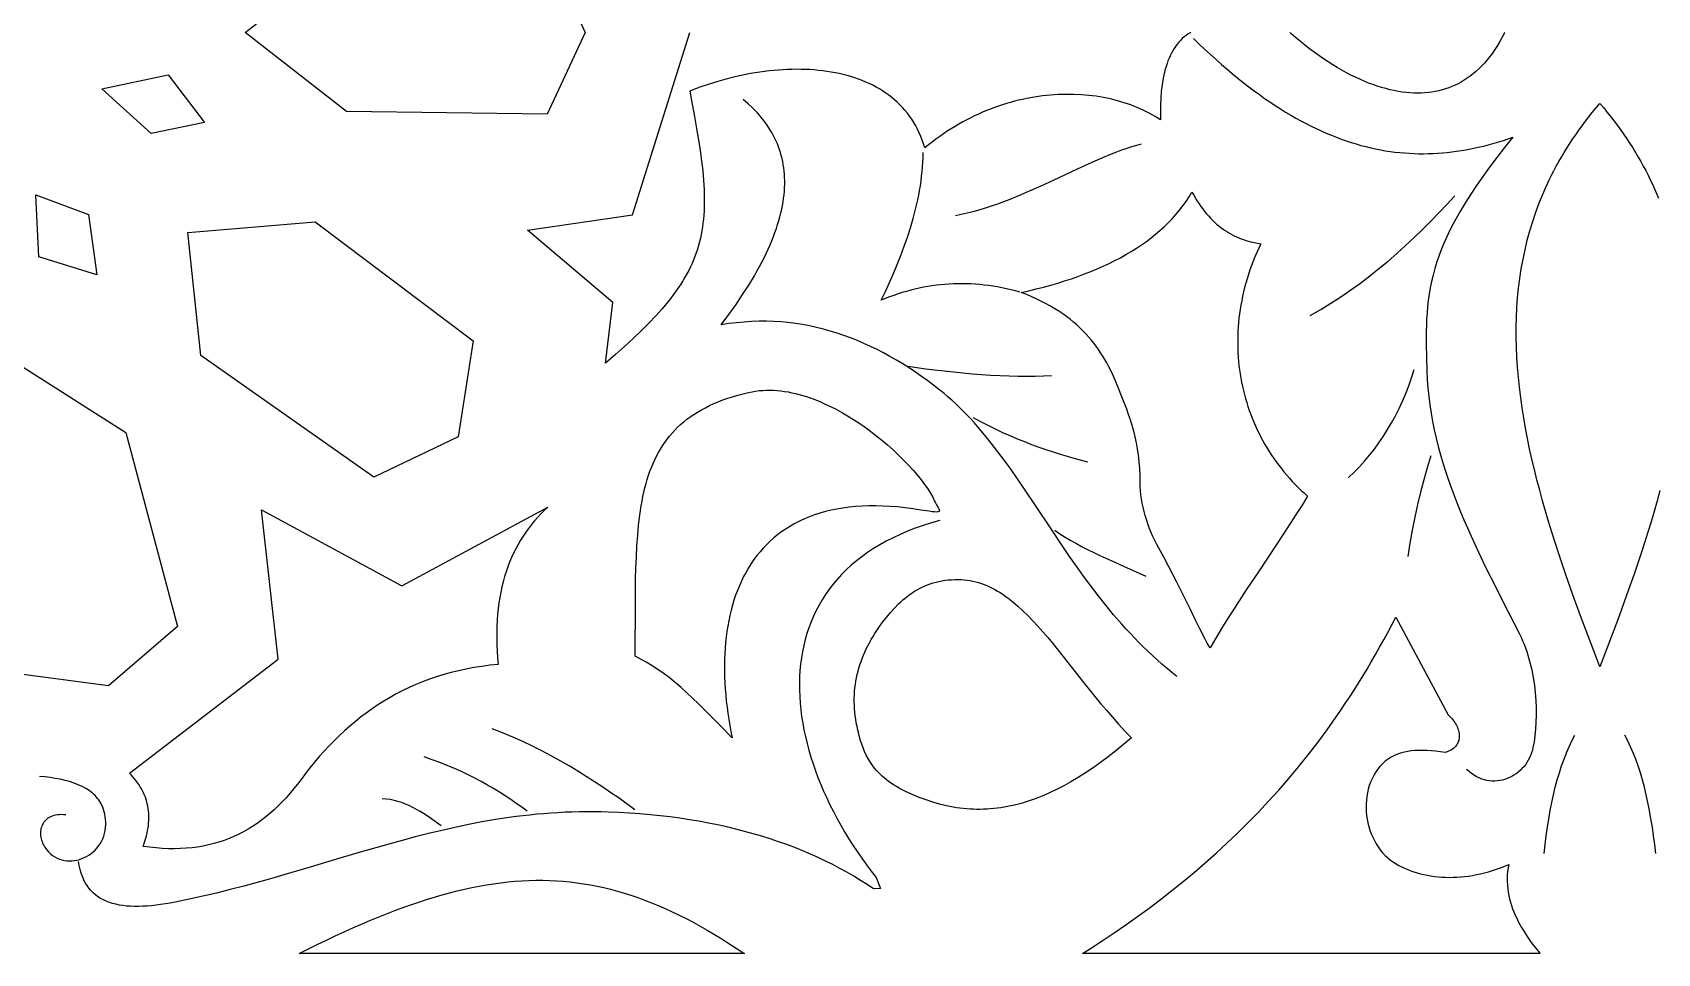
# Model space of a CAD drawing. Extents: x -332 to 348, y -263 to 352.
# Drawn here: x 164.42 to 213.25, y -203 to -175.33 of the extents above; entities that cross this region are included whole.
import ezdxf

# ---------------------------------------------------------------- set-up
doc = ezdxf.new("R2010")
doc.units = 0
doc.layers.add('LAYER_1', color=18, linetype='CONTINUOUS')
doc.layers.add('LAYER_2', color=174, linetype='CONTINUOUS')

msp = doc.modelspace()

# ---------------------------------------------------------------- linework, layer by layer
at = {"layer": 'LAYER_1'}
for points in [[(181.027, -175.334), (179.879, -177.785), (173.855, -177.711), (170.809, -175.334), (173.855, -172.957), (179.879, -172.884)], [(169.588, -178.033), (167.978, -178.363), (166.5, -177.029), (168.496, -176.607)], [(199.313, -180.221), (199.365, -180.31), (199.418, -180.396), (199.473, -180.479), (199.528, -180.559), (199.584, -180.635), (199.641, -180.709), (199.699, -180.779), (199.758, -180.846), (199.817, -180.911), (199.878, -180.972), (199.939, -181.031), (200.002, -181.087), (200.065, -181.14), (200.129, -181.191), (200.194, -181.238), (200.26, -181.284), (200.326, -181.326), (200.393, -181.366), (200.461, -181.404), (200.53, -181.439), (200.599, -181.472), (200.669, -181.502), (200.74, -181.53), (200.812, -181.556), (200.884, -181.58), (201.03, -181.62), (201.179, -181.653), (201.33, -181.678), (201.269, -181.809), (201.21, -181.94), (201.154, -182.071), (201.101, -182.203), (201.051, -182.335), (201.004, -182.467), (200.96, -182.599), (200.919, -182.731), (200.881, -182.863), (200.845, -182.995), (200.812, -183.127), (200.782, -183.259), (200.755, -183.391), (200.731, -183.523), (200.709, -183.655), (200.691, -183.786), (200.674, -183.918), (200.661, -184.049), (200.65, -184.179), (200.643, -184.31), (200.637, -184.44), (200.635, -184.57), (200.635, -184.699), (200.637, -184.828), (200.643, -184.956), (200.651, -185.084), (200.661, -185.212), (200.674, -185.338), (200.69, -185.465), (200.708, -185.59), (200.729, -185.715), (200.752, -185.839), (200.778, -185.963), (200.806, -186.086), (200.837, -186.208), (200.87, -186.329), (200.906, -186.449), (200.944, -186.569), (200.984, -186.687), (201.027, -186.805), (201.072, -186.921), (201.12, -187.037), (201.17, -187.152), (201.222, -187.265), (201.277, -187.378), (201.334, -187.489), (201.393, -187.599), (201.454, -187.708), (201.518, -187.816), (201.584, -187.922), (201.652, -188.027), (201.723, -188.131), (201.796, -188.234), (201.871, -188.335), (201.948, -188.434), (202.027, -188.533), (202.108, -188.629), (202.192, -188.725), (202.277, -188.818), (202.365, -188.91), (202.455, -189.001), (202.547, -189.09), (202.641, -189.177), (202.737, -189.263), (202.569, -189.533), (202.396, -189.806), (202.035, -190.362), (201.278, -191.501), (200.895, -192.079), (200.517, -192.66), (200.333, -192.95), (200.152, -193.239), (199.976, -193.528), (199.806, -193.816), (199.723, -193.674), (199.645, -193.533), (199.496, -193.249), (199.35, -192.952), (199.194, -192.628), (199.018, -192.265), (198.81, -191.849), (198.559, -191.367), (198.414, -191.098), (198.255, -190.806), (198.194, -190.692), (198.135, -190.575), (198.08, -190.456), (198.027, -190.336), (197.978, -190.214), (197.933, -190.092), (197.891, -189.968), (197.854, -189.844), (197.82, -189.72), (197.79, -189.595), (197.764, -189.47), (197.743, -189.346), (197.727, -189.222), (197.715, -189.099), (197.708, -188.977), (197.706, -188.856), (197.704, -188.637), (197.695, -188.427), (197.678, -188.225), (197.656, -188.03), (197.628, -187.841), (197.594, -187.659), (197.555, -187.482), (197.511, -187.309), (197.464, -187.14), (197.412, -186.973), (197.358, -186.81), (197.3, -186.647), (197.177, -186.324), (197.048, -185.999), (196.958, -185.782), (196.86, -185.568), (196.756, -185.359), (196.7, -185.256), (196.642, -185.154), (196.581, -185.053), (196.517, -184.953), (196.451, -184.855), (196.382, -184.758), (196.309, -184.663), (196.234, -184.568), (196.154, -184.475), (196.072, -184.384), (195.985, -184.294), (195.895, -184.206), (195.8, -184.119), (195.701, -184.033), (195.598, -183.95), (195.491, -183.868), (195.378, -183.787), (195.261, -183.709), (195.139, -183.632), (195.012, -183.557), (194.879, -183.483), (194.741, -183.412), (194.598, -183.342), (194.449, -183.275), (194.294, -183.209), (194.133, -183.146), (194.359, -183.094), (194.581, -183.039), (194.8, -182.982), (195.015, -182.922), (195.226, -182.861), (195.433, -182.796), (195.636, -182.729), (195.835, -182.66), (196.03, -182.587), (196.221, -182.513), (196.408, -182.435), (196.59, -182.355), (196.768, -182.272), (196.942, -182.186), (197.111, -182.098), (197.276, -182.006), (197.436, -181.912), (197.592, -181.815), (197.743, -181.714), (197.89, -181.611), (198.031, -181.505), (198.168, -181.396), (198.3, -181.283), (198.427, -181.168), (198.549, -181.049), (198.667, -180.928), (198.779, -180.803), (198.886, -180.674), (198.988, -180.543), (199.084, -180.408), (199.176, -180.27), (199.262, -180.128)], [(166.1, -180.805), (166.351, -182.614), (164.604, -182.076), (164.514, -180.21)], [(177.66, -184.599), (177.206, -187.478), (174.674, -188.694), (169.474, -185.033), (169.087, -181.343), (172.915, -181.017)], [(167.223, -187.349), (168.774, -193.174), (166.699, -194.964), (163.825, -194.578), (162.292, -188.762), (164.11, -185.367)], [(186.686, -186.083), (186.795, -186.09), (186.905, -186.101), (187.015, -186.115), (187.124, -186.133), (187.235, -186.155), (187.345, -186.18), (187.455, -186.208), (187.565, -186.239), (187.675, -186.273), (187.785, -186.31), (187.895, -186.35), (188.004, -186.393), (188.113, -186.438), (188.222, -186.485), (188.33, -186.535), (188.544, -186.642), (188.755, -186.757), (188.963, -186.879), (189.168, -187.008), (189.367, -187.143), (189.562, -187.283), (189.751, -187.427), (189.935, -187.574), (190.111, -187.724), (190.281, -187.875), (190.443, -188.027), (190.597, -188.179), (190.742, -188.33), (190.878, -188.479), (191.004, -188.626), (191.12, -188.77), (191.226, -188.909), (191.319, -189.044), (191.401, -189.172), (191.471, -189.294), (191.528, -189.408), (191.556, -189.467), (191.584, -189.519), (191.634, -189.607), (191.653, -189.642), (191.666, -189.672), (191.671, -189.696), (191.67, -189.705), (191.667, -189.714), (191.66, -189.721), (191.652, -189.727), (191.624, -189.735), (191.583, -189.738), (191.527, -189.736), (191.454, -189.728), (191.362, -189.716), (191.118, -189.678), (190.877, -189.641), (190.642, -189.61), (190.412, -189.586), (190.188, -189.569), (189.97, -189.558), (189.756, -189.553), (189.549, -189.554), (189.346, -189.561), (189.15, -189.575), (188.958, -189.594), (188.772, -189.619), (188.591, -189.649), (188.415, -189.685), (188.244, -189.727), (188.079, -189.773), (187.919, -189.825), (187.763, -189.883), (187.613, -189.945), (187.468, -190.012), (187.327, -190.084), (187.192, -190.161), (187.061, -190.242), (186.935, -190.328), (186.814, -190.418), (186.698, -190.513), (186.587, -190.612), (186.48, -190.715), (186.377, -190.822), (186.28, -190.933), (186.187, -191.048), (186.098, -191.167), (186.014, -191.289), (185.934, -191.415), (185.859, -191.544), (185.788, -191.676), (185.721, -191.812), (185.659, -191.951), (185.601, -192.093), (185.547, -192.238), (185.497, -192.386), (185.451, -192.536), (185.41, -192.689), (185.372, -192.845), (185.338, -193.003), (185.309, -193.163), (185.283, -193.326), (185.261, -193.491), (185.243, -193.658), (185.229, -193.826), (185.219, -193.997), (185.212, -194.169), (185.209, -194.343), (185.209, -194.519), (185.214, -194.696), (185.222, -194.874), (185.233, -195.053), (185.248, -195.234), (185.266, -195.416), (185.288, -195.598), (185.313, -195.782), (185.341, -195.966), (185.373, -196.15), (185.407, -196.336), (185.445, -196.521), (185.1, -196.175), (184.762, -195.831), (184.425, -195.495), (184.255, -195.331), (184.083, -195.17), (183.908, -195.014), (183.729, -194.861), (183.545, -194.714), (183.356, -194.572), (183.161, -194.437), (183.06, -194.371), (182.958, -194.308), (182.854, -194.246), (182.748, -194.186), (182.639, -194.128), (182.529, -194.071), (182.533, -192.493), (182.536, -192.124), (182.542, -191.765), (182.551, -191.418), (182.564, -191.08), (182.581, -190.753), (182.604, -190.437), (182.633, -190.131), (182.668, -189.835), (182.711, -189.55), (182.736, -189.411), (182.762, -189.275), (182.791, -189.142), (182.823, -189.011), (182.857, -188.883), (182.893, -188.758), (182.932, -188.635), (182.973, -188.515), (183.018, -188.397), (183.065, -188.282), (183.116, -188.17), (183.169, -188.061), (183.226, -187.954), (183.285, -187.849), (183.349, -187.748), (183.415, -187.649), (183.485, -187.552), (183.559, -187.459), (183.637, -187.368), (183.718, -187.279), (183.803, -187.194), (183.892, -187.111), (183.986, -187.03), (184.083, -186.953), (184.185, -186.878), (184.291, -186.805), (184.402, -186.735), (184.517, -186.668), (184.637, -186.604), (184.761, -186.542), (184.89, -186.483), (185.025, -186.427), (185.164, -186.373), (185.308, -186.322), (185.458, -186.274), (185.612, -186.229), (185.773, -186.186), (185.938, -186.145), (186.043, -186.124), (186.149, -186.106), (186.255, -186.093), (186.362, -186.084), (186.469, -186.08), (186.578, -186.079)], [(179.798, -189.689), (179.697, -189.791), (179.599, -189.896), (179.504, -190.004), (179.413, -190.115), (179.326, -190.229), (179.242, -190.345), (179.161, -190.465), (179.084, -190.588), (179.011, -190.713), (178.941, -190.842), (178.875, -190.974), (178.813, -191.108), (178.755, -191.247), (178.7, -191.388), (178.65, -191.532), (178.603, -191.68), (178.561, -191.831), (178.522, -191.986), (178.488, -192.144), (178.458, -192.305), (178.432, -192.47), (178.41, -192.639), (178.393, -192.811), (178.38, -192.986), (178.371, -193.165), (178.367, -193.348), (178.367, -193.535), (178.372, -193.725), (178.381, -193.919), (178.395, -194.117), (178.413, -194.319), (178.165, -194.344), (177.922, -194.375), (177.684, -194.412), (177.45, -194.456), (177.221, -194.505), (176.996, -194.56), (176.775, -194.621), (176.559, -194.688), (176.347, -194.761), (176.14, -194.839), (175.936, -194.922), (175.736, -195.011), (175.541, -195.105), (175.349, -195.204), (175.161, -195.309), (174.977, -195.418), (174.797, -195.533), (174.62, -195.652), (174.447, -195.776), (174.277, -195.904), (174.111, -196.037), (173.948, -196.174), (173.788, -196.316), (173.631, -196.462), (173.478, -196.612), (173.328, -196.767), (173.18, -196.925), (173.036, -197.087), (172.894, -197.253), (172.755, -197.423), (172.619, -197.596), (172.486, -197.773), (172.376, -197.917), (172.264, -198.057), (172.151, -198.192), (172.035, -198.322), (171.918, -198.447), (171.798, -198.567), (171.676, -198.683), (171.552, -198.793), (171.425, -198.898), (171.296, -198.997), (171.165, -199.092), (171.031, -199.181), (170.895, -199.265), (170.756, -199.344), (170.614, -199.417), (170.47, -199.485), (170.323, -199.547), (170.173, -199.604), (170.02, -199.655), (169.864, -199.7), (169.705, -199.74), (169.543, -199.774), (169.378, -199.802), (169.21, -199.824), (169.038, -199.84), (168.863, -199.85), (168.685, -199.855), (168.503, -199.853), (168.318, -199.845), (168.129, -199.831), (167.937, -199.81), (167.741, -199.784), (167.796, -199.622), (167.841, -199.462), (167.86, -199.384), (167.875, -199.307), (167.888, -199.23), (167.898, -199.154), (167.906, -199.079), (167.91, -199.005), (167.912, -198.932), (167.912, -198.859), (167.908, -198.787), (167.902, -198.717), (167.893, -198.647), (167.882, -198.577), (167.867, -198.509), (167.85, -198.441), (167.831, -198.375), (167.808, -198.309), (167.783, -198.244), (167.755, -198.179), (167.725, -198.116), (167.691, -198.053), (167.655, -197.991), (167.617, -197.93), (167.575, -197.87), (167.531, -197.811), (167.484, -197.752), (167.434, -197.695), (167.382, -197.638), (167.327, -197.582), (171.795, -194.156), (171.298, -189.67), (175.518, -191.954), (179.902, -189.589)], [(192.327, -191.768), (192.416, -191.775), (192.504, -191.784), (192.592, -191.798), (192.678, -191.815), (192.764, -191.835), (192.848, -191.859), (192.932, -191.886), (193.015, -191.916), (193.097, -191.949), (193.178, -191.985), (193.258, -192.025), (193.338, -192.067), (193.417, -192.112), (193.496, -192.16), (193.574, -192.211), (193.651, -192.264), (193.728, -192.32), (193.881, -192.439), (194.032, -192.568), (194.183, -192.706), (194.332, -192.852), (194.481, -193.006), (194.63, -193.168), (194.778, -193.336), (194.928, -193.511), (195.078, -193.692), (195.382, -194.068), (196.013, -194.866), (196.346, -195.278), (196.517, -195.487), (196.693, -195.695), (196.873, -195.903), (197.058, -196.111), (197.247, -196.317), (197.442, -196.521), (197.206, -196.721), (196.973, -196.912), (196.742, -197.092), (196.514, -197.262), (196.288, -197.422), (196.064, -197.573), (195.843, -197.713), (195.623, -197.844), (195.406, -197.965), (195.19, -198.077), (194.976, -198.179), (194.763, -198.271), (194.552, -198.353), (194.342, -198.426), (194.133, -198.49), (193.926, -198.543), (193.719, -198.588), (193.616, -198.606), (193.513, -198.623), (193.41, -198.636), (193.308, -198.648), (193.205, -198.657), (193.103, -198.664), (193.001, -198.668), (192.899, -198.67), (192.797, -198.67), (192.695, -198.668), (192.593, -198.663), (192.492, -198.656), (192.39, -198.646), (192.288, -198.634), (192.186, -198.62), (192.085, -198.604), (191.881, -198.564), (191.677, -198.515), (191.473, -198.456), (191.269, -198.389), (191.063, -198.312), (190.857, -198.227), (190.651, -198.132), (190.555, -198.085), (190.464, -198.036), (190.377, -197.986), (190.295, -197.935), (190.217, -197.884), (190.144, -197.831), (190.074, -197.778), (190.009, -197.724), (189.947, -197.669), (189.888, -197.614), (189.834, -197.558), (189.782, -197.502), (189.734, -197.445), (189.689, -197.389), (189.608, -197.275), (189.537, -197.16), (189.475, -197.046), (189.423, -196.934), (189.377, -196.822), (189.338, -196.713), (189.304, -196.607), (189.247, -196.404), (189.22, -196.293), (189.195, -196.183), (189.174, -196.074), (189.156, -195.966), (189.141, -195.858), (189.129, -195.751), (189.121, -195.645), (189.115, -195.539), (189.113, -195.435), (189.113, -195.331), (189.117, -195.227), (189.124, -195.125), (189.134, -195.023), (189.147, -194.921), (189.162, -194.821), (189.181, -194.721), (189.202, -194.622), (189.227, -194.523), (189.254, -194.425), (189.284, -194.328), (189.317, -194.231), (189.352, -194.135), (189.39, -194.04), (189.431, -193.945), (189.475, -193.851), (189.521, -193.757), (189.57, -193.664), (189.622, -193.571), (189.676, -193.479), (189.732, -193.388), (189.853, -193.207), (189.965, -193.052), (190.079, -192.904), (190.197, -192.761), (190.318, -192.626), (190.444, -192.499), (190.509, -192.438), (190.575, -192.38), (190.642, -192.323), (190.711, -192.269), (190.781, -192.217), (190.852, -192.168), (190.925, -192.121), (190.999, -192.077), (191.075, -192.035), (191.153, -191.996), (191.233, -191.96), (191.314, -191.927), (191.397, -191.896), (191.482, -191.869), (191.569, -191.845), (191.658, -191.823), (191.749, -191.805), (191.842, -191.79), (191.937, -191.779), (192.034, -191.771), (192.134, -191.767), (192.236, -191.766)], [(206.956, -195.831), (206.996, -195.867), (207.033, -195.904), (207.069, -195.942), (207.102, -195.981), (207.132, -196.021), (207.16, -196.062), (207.185, -196.103), (207.208, -196.144), (207.228, -196.186), (207.246, -196.228), (207.261, -196.271), (207.273, -196.313), (207.282, -196.355), (207.288, -196.397), (207.292, -196.438), (207.293, -196.479), (207.29, -196.519), (207.285, -196.558), (207.277, -196.597), (207.266, -196.634), (207.251, -196.67), (207.234, -196.705), (207.213, -196.739), (207.189, -196.771), (207.162, -196.802), (207.131, -196.83), (207.097, -196.857), (207.06, -196.882), (207.019, -196.905), (206.974, -196.925), (206.927, -196.943), (206.875, -196.959), (206.726, -196.938), (206.582, -196.921), (206.445, -196.909), (206.315, -196.902), (206.189, -196.899), (206.07, -196.9), (205.956, -196.906), (205.848, -196.916), (205.745, -196.931), (205.647, -196.95), (205.555, -196.974), (205.467, -197.002), (205.384, -197.034), (205.306, -197.071), (205.232, -197.112), (205.162, -197.158), (205.072, -197.227), (204.989, -197.303), (204.912, -197.383), (204.842, -197.469), (204.779, -197.559), (204.722, -197.653), (204.672, -197.751), (204.628, -197.852), (204.591, -197.957), (204.56, -198.064), (204.534, -198.173), (204.516, -198.283), (204.503, -198.396), (204.496, -198.509), (204.495, -198.623), (204.5, -198.737), (204.511, -198.85), (204.527, -198.964), (204.549, -199.076), (204.577, -199.186), (204.61, -199.295), (204.649, -199.402), (204.693, -199.506), (204.742, -199.607), (204.796, -199.705), (204.856, -199.799), (204.921, -199.889), (204.991, -199.974), (205.065, -200.054), (205.145, -200.129), (205.229, -200.198), (205.319, -200.26), (205.398, -200.31), (205.48, -200.357), (205.566, -200.401), (205.653, -200.442), (205.744, -200.481), (205.837, -200.517), (205.932, -200.55), (206.03, -200.58), (206.129, -200.607), (206.231, -200.631), (206.335, -200.652), (206.44, -200.67), (206.548, -200.685), (206.657, -200.697), (206.767, -200.705), (206.879, -200.711), (206.992, -200.713), (207.107, -200.712), (207.222, -200.707), (207.339, -200.699), (207.457, -200.688), (207.575, -200.673), (207.694, -200.654), (207.814, -200.632), (207.934, -200.607), (208.054, -200.577), (208.175, -200.545), (208.296, -200.508), (208.417, -200.467), (208.538, -200.423), (208.659, -200.375), (208.779, -200.323), (208.76, -200.429), (208.746, -200.535), (208.738, -200.64), (208.734, -200.744), (208.735, -200.848), (208.741, -200.952), (208.752, -201.055), (208.766, -201.157), (208.785, -201.258), (208.808, -201.359), (208.835, -201.459), (208.865, -201.558), (208.899, -201.656), (208.936, -201.753), (208.977, -201.849), (209.02, -201.944), (209.066, -202.038), (209.115, -202.132), (209.167, -202.223), (209.22, -202.314), (209.334, -202.492), (209.455, -202.665), (209.582, -202.832), (209.714, -202.994), (209.719, -203), (195.969, -203), (196.209, -202.848), (196.567, -202.616), (196.922, -202.379), (197.275, -202.137), (197.625, -201.889), (197.972, -201.636), (198.316, -201.377), (198.656, -201.112), (198.994, -200.841), (199.328, -200.563), (199.659, -200.279), (199.986, -199.989), (200.31, -199.691), (200.63, -199.386), (200.945, -199.073), (201.257, -198.753), (201.565, -198.425), (201.869, -198.089), (202.168, -197.745), (202.463, -197.392), (202.753, -197.031), (203.039, -196.661), (203.32, -196.281), (203.596, -195.893), (203.732, -195.695), (203.867, -195.495), (204.001, -195.292), (204.133, -195.087), (204.264, -194.879), (204.394, -194.669), (204.523, -194.456), (204.65, -194.241), (204.776, -194.023), (204.9, -193.803), (205.023, -193.58), (205.145, -193.354), (205.265, -193.126), (205.384, -192.895)], [(179.956, -200.805), (180.162, -200.815), (180.367, -200.829), (180.571, -200.849), (180.775, -200.874), (180.979, -200.903), (181.182, -200.938), (181.385, -200.977), (181.588, -201.021), (181.791, -201.071), (181.994, -201.126), (182.198, -201.185), (182.402, -201.25), (182.606, -201.32), (182.811, -201.395), (183.016, -201.475), (183.222, -201.56), (183.429, -201.65), (183.637, -201.745), (183.846, -201.846), (184.056, -201.952), (184.268, -202.063), (184.48, -202.179), (184.695, -202.301), (184.91, -202.427), (185.128, -202.559), (185.347, -202.696), (185.568, -202.839), (185.791, -202.987), (185.81, -203), (172.427, -203), (172.974, -202.73), (173.247, -202.599), (173.516, -202.472), (173.781, -202.35), (174.043, -202.232), (174.302, -202.119), (174.557, -202.011), (174.809, -201.907), (175.058, -201.807), (175.304, -201.712), (175.547, -201.622), (175.787, -201.536), (176.025, -201.455), (176.26, -201.379), (176.493, -201.307), (176.723, -201.24), (176.951, -201.178), (177.176, -201.12), (177.4, -201.067), (177.621, -201.019), (177.841, -200.975), (178.059, -200.937), (178.275, -200.903), (178.49, -200.874), (178.703, -200.849), (178.915, -200.83), (179.125, -200.815), (179.334, -200.805), (179.543, -200.8), (179.75, -200.8)]]:
    msp.add_lwpolyline(points, close=True, dxfattribs=at)
for points in [[(199.216, -175.334), (199.225, -175.339), (199.208, -175.339), (199.143, -175.379), (199.082, -175.422), (199.023, -175.469), (198.967, -175.519), (198.913, -175.572), (198.862, -175.628), (198.813, -175.688), (198.767, -175.75), (198.724, -175.816), (198.682, -175.884), (198.643, -175.956), (198.607, -176.03), (198.573, -176.106), (198.541, -176.186), (198.511, -176.267), (198.483, -176.351), (198.458, -176.438), (198.435, -176.526), (198.414, -176.617), (198.395, -176.71), (198.363, -176.902), (198.339, -177.102), (198.323, -177.308), (198.314, -177.52), (198.312, -177.738), (198.316, -177.961), (198.235, -177.908), (198.151, -177.857), (198.066, -177.807), (197.979, -177.759), (197.89, -177.713), (197.799, -177.669), (197.707, -177.627), (197.614, -177.586), (197.518, -177.548), (197.422, -177.511), (197.224, -177.443), (197.021, -177.383), (196.813, -177.331), (196.6, -177.287), (196.383, -177.251), (196.162, -177.224), (195.937, -177.205), (195.709, -177.194), (195.478, -177.192), (195.245, -177.199), (195.009, -177.215), (194.772, -177.24), (194.533, -177.274), (194.413, -177.295), (194.293, -177.318), (194.172, -177.343), (194.052, -177.371), (193.931, -177.401), (193.811, -177.434), (193.69, -177.469), (193.569, -177.506), (193.449, -177.546), (193.328, -177.589), (193.208, -177.634), (193.088, -177.682), (192.968, -177.732), (192.849, -177.784), (192.729, -177.84), (192.611, -177.898), (192.492, -177.958), (192.374, -178.021), (192.257, -178.087), (192.14, -178.156), (192.024, -178.227), (191.908, -178.301), (191.794, -178.377), (191.679, -178.457), (191.566, -178.539), (191.454, -178.624), (191.342, -178.711), (191.231, -178.802), (191.195, -178.683), (191.156, -178.567), (191.112, -178.455), (191.065, -178.346), (191.014, -178.24), (190.96, -178.138), (190.902, -178.038), (190.841, -177.942), (190.776, -177.849), (190.708, -177.759), (190.637, -177.672), (190.563, -177.589), (190.486, -177.508), (190.406, -177.431), (190.323, -177.356), (190.238, -177.285), (190.149, -177.217), (190.058, -177.152), (189.964, -177.089), (189.868, -177.03), (189.769, -176.973), (189.667, -176.92), (189.564, -176.87), (189.458, -176.822), (189.35, -176.777), (189.239, -176.735), (189.127, -176.696), (189.013, -176.66), (188.897, -176.627), (188.779, -176.596), (188.659, -176.568), (188.537, -176.543), (188.414, -176.521), (188.29, -176.502), (188.163, -176.485), (188.036, -176.471), (187.907, -176.459), (187.776, -176.45), (187.645, -176.444), (187.512, -176.441), (187.378, -176.44), (187.244, -176.441), (187.108, -176.445), (186.972, -176.452), (186.834, -176.461), (186.696, -176.473), (186.557, -176.487), (186.418, -176.504), (186.278, -176.523), (186.138, -176.545), (185.997, -176.569), (185.856, -176.596), (185.715, -176.624), (185.574, -176.656), (185.291, -176.725), (185.008, -176.804), (184.726, -176.892), (184.446, -176.989), (184.167, -177.095), (184.243, -177.485), (184.313, -177.857), (184.376, -178.213), (184.433, -178.554), (184.482, -178.879), (184.523, -179.191), (184.557, -179.49), (184.582, -179.776), (184.598, -180.052), (184.605, -180.316), (184.605, -180.445), (184.602, -180.572), (184.597, -180.696), (184.589, -180.818), (184.579, -180.939), (184.566, -181.057), (184.551, -181.174), (184.532, -181.289), (184.511, -181.403), (184.487, -181.515), (184.46, -181.626), (184.431, -181.735), (184.398, -181.844), (184.362, -181.952), (184.323, -182.059), (184.281, -182.165), (184.236, -182.27), (184.188, -182.375), (184.136, -182.479), (184.081, -182.583), (184.023, -182.687), (183.961, -182.791), (183.896, -182.895), (183.827, -182.998), (183.755, -183.103), (183.679, -183.207), (183.599, -183.312), (183.516, -183.417), (183.429, -183.523), (183.338, -183.63), (183.145, -183.846), (182.936, -184.067), (182.71, -184.293), (182.469, -184.525), (182.21, -184.764), (181.934, -185.011), (181.64, -185.266), (181.853, -183.447), (179.288, -181.27), (182.452, -180.81), (184.173, -175.334)], [(208.66, -175.334), (208.657, -175.341), (208.587, -175.476), (208.515, -175.604), (208.441, -175.727), (208.366, -175.843), (208.289, -175.954), (208.21, -176.059), (208.13, -176.159), (208.049, -176.253), (207.966, -176.341), (207.882, -176.425), (207.797, -176.503), (207.711, -176.576), (207.624, -176.644), (207.535, -176.708), (207.446, -176.767), (207.355, -176.822), (207.263, -176.872), (207.169, -176.918), (207.075, -176.96), (206.978, -176.997), (206.881, -177.031), (206.782, -177.06), (206.681, -177.086), (206.578, -177.108), (206.474, -177.126), (206.368, -177.139), (206.26, -177.149), (206.151, -177.155), (206.04, -177.157), (205.926, -177.154), (205.811, -177.148), (205.695, -177.137), (205.576, -177.123), (205.456, -177.104), (205.334, -177.081), (205.211, -177.053), (205.086, -177.021), (204.959, -176.985), (204.831, -176.945), (204.702, -176.9), (204.571, -176.851), (204.44, -176.798), (204.307, -176.74), (204.173, -176.678), (204.038, -176.612), (203.902, -176.541), (203.766, -176.466), (203.629, -176.387), (203.491, -176.303), (203.352, -176.215), (203.213, -176.123), (203.074, -176.026), (202.934, -175.926), (202.794, -175.821), (202.654, -175.712), (202.513, -175.599), (202.373, -175.481), (202.232, -175.36), (202.204, -175.334)], [(213.324, -189.092), (213.239, -189.406), (213.15, -189.72), (213.057, -190.034), (212.96, -190.348), (212.861, -190.663), (212.759, -190.977), (212.546, -191.608), (212.325, -192.239), (212.096, -192.868), (211.861, -193.497), (211.621, -194.125), (211.52, -194.388), (211.414, -194.114), (211.175, -193.487), (210.939, -192.858), (210.71, -192.229), (210.489, -191.599), (210.276, -190.968), (210.174, -190.655), (210.075, -190.34), (209.978, -190.026), (209.886, -189.712), (209.796, -189.399), (209.711, -189.086), (209.629, -188.773), (209.551, -188.461), (209.478, -188.15), (209.409, -187.839), (209.346, -187.529), (209.286, -187.22), (209.232, -186.912), (209.184, -186.605), (209.141, -186.298), (209.103, -185.993), (209.071, -185.689), (209.046, -185.386), (209.026, -185.085), (209.013, -184.784), (209.006, -184.485), (209.006, -184.187), (209.013, -183.891), (209.028, -183.596), (209.049, -183.303), (209.078, -183.011), (209.114, -182.721), (209.158, -182.432), (209.21, -182.144), (209.27, -181.858), (209.339, -181.574), (209.416, -181.291), (209.501, -181.009), (209.597, -180.727), (209.647, -180.59), (209.7, -180.45), (209.755, -180.312), (209.813, -180.173), (209.873, -180.035), (209.936, -179.897), (210.001, -179.76), (210.068, -179.623), (210.138, -179.486), (210.211, -179.349), (210.286, -179.213), (210.364, -179.077), (210.444, -178.942), (210.527, -178.807), (210.613, -178.672), (210.702, -178.537), (210.793, -178.403), (210.887, -178.269), (210.984, -178.135), (211.084, -178.002), (211.187, -177.869), (211.292, -177.737), (211.401, -177.604), (211.513, -177.473), (211.519, -177.465), (211.522, -177.468), (211.634, -177.6), (211.742, -177.733), (211.848, -177.865), (211.951, -177.998), (212.051, -178.131), (212.148, -178.265), (212.242, -178.399), (212.333, -178.533), (212.422, -178.668), (212.508, -178.803), (212.591, -178.938), (212.671, -179.074), (212.749, -179.209), (212.824, -179.346), (212.897, -179.482), (212.967, -179.619), (213.034, -179.756), (213.099, -179.894), (213.162, -180.032), (213.222, -180.17), (213.28, -180.309)]]:
    msp.add_lwpolyline(points, dxfattribs=at)
at = {"layer": 'LAYER_2'}
for points in [[(199.312, -175.517), (199.481, -175.682), (199.65, -175.841), (199.818, -175.997), (199.984, -176.147), (200.15, -176.294), (200.315, -176.436), (200.479, -176.574), (200.642, -176.707), (200.804, -176.837), (200.966, -176.962), (201.126, -177.083), (201.286, -177.199), (201.445, -177.312), (201.604, -177.421), (201.761, -177.525), (201.918, -177.626), (202.074, -177.723), (202.23, -177.815), (202.384, -177.904), (202.538, -177.989), (202.692, -178.071), (202.845, -178.148), (202.997, -178.222), (203.148, -178.292), (203.299, -178.359), (203.45, -178.421), (203.6, -178.481), (203.749, -178.536), (203.898, -178.588), (204.046, -178.637), (204.194, -178.682), (204.341, -178.724), (204.488, -178.763), (204.634, -178.798), (204.78, -178.83), (204.926, -178.858), (205.071, -178.884), (205.216, -178.906), (205.36, -178.925), (205.504, -178.941), (205.648, -178.953), (205.792, -178.963), (205.935, -178.97), (206.078, -178.974), (206.22, -178.975), (206.363, -178.973), (206.505, -178.968), (206.647, -178.96), (206.789, -178.949), (206.93, -178.936), (207.072, -178.92), (207.213, -178.901), (207.354, -178.88), (207.495, -178.856), (207.636, -178.83), (207.777, -178.801), (207.917, -178.769), (208.058, -178.735), (208.199, -178.699), (208.339, -178.66), (208.621, -178.575), (208.902, -178.481), (208.653, -178.791), (208.42, -179.091), (208.203, -179.38), (208, -179.659), (207.813, -179.929), (207.639, -180.19), (207.479, -180.443), (207.332, -180.688), (207.197, -180.925), (207.075, -181.156), (206.963, -181.38), (206.863, -181.599), (206.773, -181.812), (206.693, -182.02), (206.622, -182.224), (206.559, -182.424), (206.505, -182.62), (206.459, -182.814), (206.42, -183.005), (206.388, -183.194), (206.361, -183.382), (206.34, -183.569), (206.325, -183.756), (206.313, -183.943), (206.306, -184.13), (206.302, -184.318), (206.303, -184.701), (206.311, -185.093), (206.322, -185.5), (206.333, -185.757), (206.351, -186.013), (206.376, -186.268), (206.408, -186.521), (206.447, -186.773), (206.491, -187.024), (206.542, -187.274), (206.599, -187.523), (206.661, -187.771), (206.729, -188.018), (206.801, -188.264), (206.879, -188.51), (206.961, -188.755), (207.048, -188.999), (207.139, -189.243), (207.234, -189.487), (207.332, -189.73), (207.434, -189.973), (207.54, -190.216), (207.648, -190.459), (207.873, -190.945), (208.107, -191.432), (208.349, -191.92), (208.596, -192.41), (209.1, -193.399), (209.15, -193.5), (209.196, -193.604), (209.24, -193.709), (209.281, -193.816), (209.32, -193.924), (209.355, -194.034), (209.389, -194.145), (209.419, -194.257), (209.447, -194.37), (209.473, -194.483), (209.517, -194.712), (209.552, -194.941), (209.578, -195.17), (209.595, -195.396), (209.604, -195.62), (209.606, -195.839), (209.6, -196.051), (209.587, -196.257), (209.568, -196.453), (209.542, -196.64), (209.51, -196.815), (209.491, -196.896), (209.467, -196.975), (209.438, -197.051), (209.405, -197.124), (209.367, -197.195), (209.325, -197.263), (209.28, -197.328), (209.231, -197.39), (209.179, -197.448), (209.123, -197.503), (209.065, -197.554), (209.003, -197.601), (208.939, -197.644), (208.873, -197.683), (208.805, -197.717), (208.734, -197.747), (208.662, -197.772), (208.589, -197.792), (208.514, -197.807), (208.438, -197.817), (208.361, -197.822), (208.283, -197.821), (208.205, -197.814), (208.127, -197.802), (208.048, -197.783), (207.97, -197.759), (207.892, -197.728), (207.815, -197.69), (207.738, -197.646), (207.663, -197.594), (207.588, -197.536), (207.515, -197.471)], [(198.809, -194.677), (198.656, -194.555), (198.506, -194.432), (198.359, -194.307), (198.214, -194.179), (198.072, -194.051), (197.933, -193.92), (197.797, -193.788), (197.663, -193.654), (197.531, -193.519), (197.402, -193.382), (197.274, -193.245), (197.149, -193.105), (196.906, -192.824), (196.67, -192.538), (196.441, -192.25), (196.218, -191.958), (196.002, -191.664), (195.79, -191.369), (195.584, -191.072), (195.381, -190.776), (194.985, -190.184), (194.597, -189.598), (194.212, -189.024), (194.019, -188.742), (193.825, -188.465), (193.63, -188.193), (193.432, -187.927), (193.231, -187.667), (193.027, -187.415), (192.818, -187.17), (192.712, -187.05), (192.604, -186.933), (192.496, -186.818), (192.385, -186.705), (192.274, -186.595), (192.16, -186.487), (192.045, -186.381), (191.929, -186.279), (191.81, -186.178), (191.689, -186.081), (191.506, -185.938), (191.321, -185.8), (191.135, -185.666), (190.948, -185.537), (190.759, -185.411), (190.57, -185.291), (190.379, -185.175), (190.186, -185.065), (189.993, -184.959), (189.798, -184.858), (189.602, -184.762), (189.404, -184.672), (189.205, -184.586), (189.004, -184.507), (188.802, -184.433), (188.599, -184.364), (188.393, -184.301), (188.187, -184.244), (187.979, -184.193), (187.769, -184.148), (187.557, -184.109), (187.344, -184.077), (187.129, -184.05), (186.912, -184.03), (186.694, -184.017), (186.474, -184.01), (186.252, -184.01), (186.028, -184.017), (185.802, -184.031), (185.575, -184.052), (185.345, -184.08), (185.114, -184.115), (185.345, -183.805), (185.559, -183.503), (185.758, -183.209), (185.942, -182.922), (186.11, -182.641), (186.188, -182.504), (186.263, -182.368), (186.333, -182.234), (186.401, -182.102), (186.464, -181.971), (186.524, -181.842), (186.581, -181.715), (186.634, -181.589), (186.683, -181.466), (186.729, -181.343), (186.771, -181.222), (186.81, -181.103), (186.846, -180.986), (186.878, -180.87), (186.907, -180.755), (186.932, -180.642), (186.955, -180.531), (186.974, -180.421), (186.99, -180.313), (187.003, -180.206), (187.012, -180.1), (187.019, -179.996), (187.022, -179.894), (187.023, -179.792), (187.02, -179.693), (187.014, -179.594), (187.006, -179.497), (186.994, -179.402), (186.98, -179.307), (186.963, -179.214), (186.943, -179.123), (186.92, -179.032), (186.895, -178.943), (186.866, -178.855), (186.835, -178.769), (186.802, -178.683), (186.765, -178.599), (186.726, -178.516), (186.685, -178.435), (186.641, -178.354), (186.595, -178.275), (186.546, -178.197), (186.494, -178.12), (186.44, -178.044), (186.384, -177.969), (186.326, -177.895), (186.265, -177.822), (186.202, -177.751), (186.069, -177.611), (185.927, -177.475), (185.776, -177.343)], [(192.15, -180.827), (192.328, -180.794), (192.508, -180.755), (192.689, -180.71), (192.871, -180.659), (193.055, -180.604), (193.24, -180.543), (193.426, -180.478), (193.612, -180.409), (193.799, -180.337), (193.986, -180.261), (194.36, -180.103), (194.732, -179.937), (195.101, -179.768), (195.823, -179.43), (196.173, -179.269), (196.513, -179.118), (196.841, -178.98), (197.001, -178.917), (197.157, -178.858), (197.309, -178.805), (197.458, -178.757), (197.603, -178.714), (197.743, -178.678)], [(194.091, -183.134), (193.955, -183.097), (193.819, -183.063), (193.684, -183.032), (193.549, -183.004), (193.415, -182.978), (193.281, -182.956), (193.148, -182.936), (193.015, -182.919), (192.883, -182.906), (192.751, -182.895), (192.619, -182.887), (192.488, -182.882), (192.357, -182.879), (192.226, -182.88), (192.096, -182.883), (191.966, -182.89), (191.837, -182.899), (191.708, -182.911), (191.579, -182.926), (191.45, -182.944), (191.321, -182.964), (191.193, -182.988), (191.065, -183.014), (190.937, -183.043), (190.81, -183.075), (190.682, -183.11), (190.555, -183.147), (190.427, -183.188), (190.3, -183.231), (190.173, -183.277), (190.046, -183.326), (189.92, -183.377), (190.047, -183.111), (190.17, -182.843), (190.289, -182.574), (190.404, -182.302), (190.513, -182.03), (190.616, -181.755), (190.712, -181.48), (190.802, -181.203), (190.883, -180.924), (190.956, -180.644), (191.02, -180.363), (191.049, -180.222), (191.075, -180.08), (191.098, -179.939), (191.119, -179.797), (191.137, -179.654), (191.152, -179.512), (191.165, -179.369), (191.174, -179.226), (191.181, -179.082), (191.184, -178.938)], [(202.817, -183.839), (202.975, -183.748), (203.132, -183.656), (203.439, -183.466), (203.74, -183.27), (204.034, -183.068), (204.322, -182.86), (204.605, -182.645), (204.882, -182.426), (205.153, -182.201), (205.419, -181.971), (205.681, -181.736), (205.938, -181.497), (206.19, -181.253), (206.438, -181.005), (206.682, -180.753), (206.923, -180.498), (207.16, -180.239)], [(190.732, -185.357), (190.994, -185.396), (191.262, -185.433), (191.535, -185.468), (191.812, -185.501), (192.092, -185.532), (192.374, -185.559), (192.656, -185.584), (192.938, -185.606), (193.218, -185.624), (193.495, -185.639), (193.768, -185.65), (194.036, -185.657), (194.298, -185.659), (194.553, -185.658), (194.799, -185.652), (195.036, -185.641)], [(203.969, -188.703), (204.135, -188.543), (204.296, -188.377), (204.451, -188.206), (204.6, -188.029), (204.744, -187.846), (204.882, -187.657), (205.014, -187.463), (205.14, -187.263), (205.26, -187.058), (205.375, -186.847), (205.484, -186.63), (205.587, -186.407), (205.685, -186.179), (205.777, -185.945), (205.863, -185.705), (205.943, -185.46)], [(192.688, -186.895), (192.907, -187.016), (193.127, -187.132), (193.348, -187.241), (193.568, -187.345), (193.788, -187.443), (194.007, -187.536), (194.226, -187.624), (194.443, -187.707), (194.659, -187.786), (194.874, -187.86), (195.087, -187.93), (195.298, -187.996), (195.506, -188.058), (195.713, -188.117), (196.117, -188.226)], [(206.436, -188.055), (206.328, -188.41), (206.226, -188.772), (206.131, -189.14), (206.041, -189.514), (205.958, -189.894), (205.881, -190.28), (205.81, -190.672), (205.745, -191.071)], [(191.686, -189.992), (191.43, -190.064), (191.183, -190.143), (190.944, -190.226), (190.714, -190.316), (190.492, -190.41), (190.279, -190.51), (190.075, -190.614), (189.878, -190.724), (189.69, -190.838), (189.511, -190.957), (189.339, -191.08), (189.175, -191.208), (189.02, -191.34), (188.872, -191.476), (188.732, -191.616), (188.6, -191.761), (188.476, -191.909), (188.359, -192.06), (188.25, -192.215), (188.148, -192.374), (188.053, -192.536), (187.966, -192.701), (187.886, -192.869), (187.813, -193.04), (187.748, -193.214), (187.689, -193.391), (187.637, -193.57), (187.592, -193.752), (187.554, -193.936), (187.523, -194.122), (187.498, -194.31), (187.48, -194.5), (187.468, -194.692), (187.463, -194.886), (187.464, -195.082), (187.472, -195.279), (187.485, -195.477), (187.505, -195.677), (187.531, -195.877), (187.562, -196.079), (187.6, -196.282), (187.643, -196.485), (187.693, -196.689), (187.747, -196.893), (187.808, -197.098), (187.874, -197.303), (187.945, -197.509), (188.022, -197.714), (188.104, -197.919), (188.192, -198.124), (188.284, -198.329), (188.382, -198.533), (188.484, -198.737), (188.592, -198.94), (188.704, -199.142), (188.822, -199.344), (188.943, -199.544), (189.07, -199.743), (189.201, -199.941), (189.337, -200.137), (189.477, -200.332), (189.621, -200.525), (189.77, -200.716), (189.902, -201.049), (189.692, -201.059), (189.499, -200.929), (189.301, -200.803), (189.099, -200.68), (188.893, -200.56), (188.682, -200.444), (188.466, -200.331), (188.247, -200.222), (188.023, -200.116), (187.794, -200.014), (187.562, -199.915), (187.325, -199.821), (187.084, -199.729), (186.838, -199.642), (186.589, -199.558), (186.335, -199.479), (186.078, -199.403), (185.816, -199.331), (185.55, -199.263), (185.28, -199.199), (185.005, -199.138), (184.727, -199.082), (184.445, -199.03), (184.159, -198.982), (183.869, -198.939), (183.575, -198.899), (183.277, -198.864), (182.975, -198.833), (182.67, -198.806), (182.36, -198.784), (182.047, -198.765), (181.73, -198.752), (181.509, -198.745), (181.289, -198.742), (181.07, -198.742), (180.853, -198.745), (180.637, -198.75), (180.422, -198.759), (180.208, -198.77), (179.996, -198.783), (179.784, -198.8), (179.574, -198.819), (179.364, -198.84), (179.155, -198.863), (178.948, -198.889), (178.741, -198.917), (178.33, -198.98), (177.922, -199.05), (177.516, -199.127), (177.114, -199.212), (176.713, -199.302), (176.314, -199.398), (175.917, -199.498), (175.521, -199.603), (175.126, -199.712), (174.732, -199.823), (174.338, -199.937), (173.551, -200.171), (172.761, -200.406), (171.968, -200.64), (171.568, -200.755), (171.167, -200.867), (170.764, -200.976), (170.358, -201.082), (169.949, -201.184), (169.537, -201.28), (169.122, -201.372), (168.703, -201.457), (168.554, -201.485), (168.409, -201.51), (168.267, -201.531), (168.128, -201.55), (167.992, -201.564), (167.859, -201.576), (167.729, -201.583), (167.603, -201.587), (167.48, -201.587), (167.361, -201.583), (167.246, -201.574), (167.134, -201.562), (167.026, -201.545), (166.922, -201.523), (166.822, -201.497), (166.726, -201.467), (166.634, -201.431), (166.546, -201.391), (166.463, -201.345), (166.383, -201.294), (166.309, -201.238), (166.238, -201.176), (166.173, -201.109), (166.112, -201.036), (166.055, -200.958), (166.004, -200.873), (165.957, -200.783), (165.916, -200.686), (165.879, -200.583), (165.848, -200.474), (165.821, -200.358), (165.8, -200.235)], [(195.136, -190.287), (195.293, -190.392), (195.455, -190.493), (195.622, -190.592), (195.792, -190.687), (195.964, -190.78), (196.139, -190.871), (196.316, -190.959), (196.493, -191.044), (196.849, -191.209), (197.201, -191.366), (197.877, -191.662)], [(182.521, -198.68), (182.043, -198.339), (181.801, -198.171), (181.557, -198.005), (181.309, -197.841), (181.057, -197.679), (180.801, -197.519), (180.541, -197.363), (180.275, -197.21), (180.004, -197.06), (179.726, -196.914), (179.442, -196.773), (179.151, -196.635), (178.852, -196.503), (178.545, -196.376), (178.23, -196.254)], [(209.841, -200), (209.872, -199.729), (209.905, -199.463), (209.942, -199.204), (209.983, -198.951), (210.027, -198.704), (210.074, -198.464), (210.126, -198.23), (210.181, -198.003), (210.24, -197.783), (210.303, -197.569), (210.37, -197.363), (210.442, -197.164), (210.517, -196.972), (210.597, -196.788), (210.682, -196.611), (210.771, -196.442)], [(213.198, -200), (213.167, -199.729), (213.134, -199.463), (213.097, -199.204), (213.056, -198.951), (213.012, -198.704), (212.965, -198.464), (212.913, -198.23), (212.858, -198.003), (212.799, -197.783), (212.736, -197.569), (212.669, -197.363), (212.597, -197.164), (212.522, -196.972), (212.442, -196.788), (212.357, -196.611), (212.268, -196.442)], [(179.28, -198.724), (179.119, -198.608), (178.956, -198.493), (178.789, -198.379), (178.62, -198.267), (178.446, -198.156), (178.269, -198.048), (178.087, -197.941), (177.9, -197.836), (177.708, -197.734), (177.511, -197.634), (177.307, -197.537), (177.098, -197.443), (176.881, -197.352), (176.658, -197.263), (176.428, -197.178), (176.189, -197.097)], [(165.419, -198.837), (165.35, -198.831), (165.284, -198.829), (165.222, -198.831), (165.163, -198.836), (165.108, -198.845), (165.056, -198.858), (165.007, -198.873), (164.962, -198.892), (164.92, -198.913), (164.881, -198.938), (164.845, -198.964), (164.812, -198.993), (164.783, -199.024), (164.757, -199.057), (164.734, -199.092), (164.713, -199.129), (164.696, -199.167), (164.682, -199.207), (164.671, -199.247), (164.663, -199.289), (164.658, -199.332), (164.656, -199.375), (164.657, -199.419), (164.66, -199.463), (164.666, -199.507), (164.676, -199.551), (164.688, -199.596), (164.702, -199.639), (164.72, -199.683), (164.74, -199.726), (164.763, -199.767), (164.788, -199.808), (164.841, -199.881), (164.898, -199.946), (164.958, -200.004), (165.022, -200.055), (165.088, -200.098), (165.157, -200.135), (165.228, -200.165), (165.3, -200.188), (165.374, -200.205), (165.449, -200.215), (165.525, -200.219), (165.601, -200.217), (165.677, -200.209), (165.753, -200.195), (165.827, -200.176), (165.901, -200.151), (165.973, -200.121), (166.043, -200.085), (166.111, -200.045), (166.176, -199.999), (166.238, -199.949), (166.297, -199.894), (166.352, -199.835), (166.403, -199.771), (166.449, -199.703), (166.491, -199.631), (166.527, -199.555), (166.558, -199.476), (166.583, -199.392), (166.602, -199.306), (166.614, -199.215), (166.619, -199.122), (166.618, -199.046), (166.614, -198.969), (166.604, -198.893), (166.591, -198.818), (166.573, -198.745), (166.551, -198.672), (166.525, -198.602), (166.493, -198.533), (166.467, -198.482), (166.437, -198.434), (166.405, -198.387), (166.371, -198.342), (166.334, -198.298), (166.295, -198.256), (166.254, -198.217), (166.211, -198.178), (166.165, -198.142), (166.117, -198.107), (166.067, -198.073), (166.015, -198.041), (165.906, -197.982), (165.788, -197.929), (165.664, -197.881), (165.532, -197.838), (165.395, -197.801), (165.251, -197.768), (165.101, -197.74), (164.946, -197.716), (164.787, -197.697), (164.623, -197.681)], [(176.699, -199.168), (176.489, -199.015), (176.276, -198.868), (176.169, -198.799), (176.062, -198.733), (175.954, -198.67), (175.844, -198.612), (175.734, -198.558), (175.623, -198.51), (175.511, -198.467), (175.398, -198.43), (175.283, -198.4), (175.166, -198.377), (175.049, -198.362), (174.929, -198.354)]]:
    msp.add_lwpolyline(points, dxfattribs=at)

doc.saveas('drawing.dxf')
